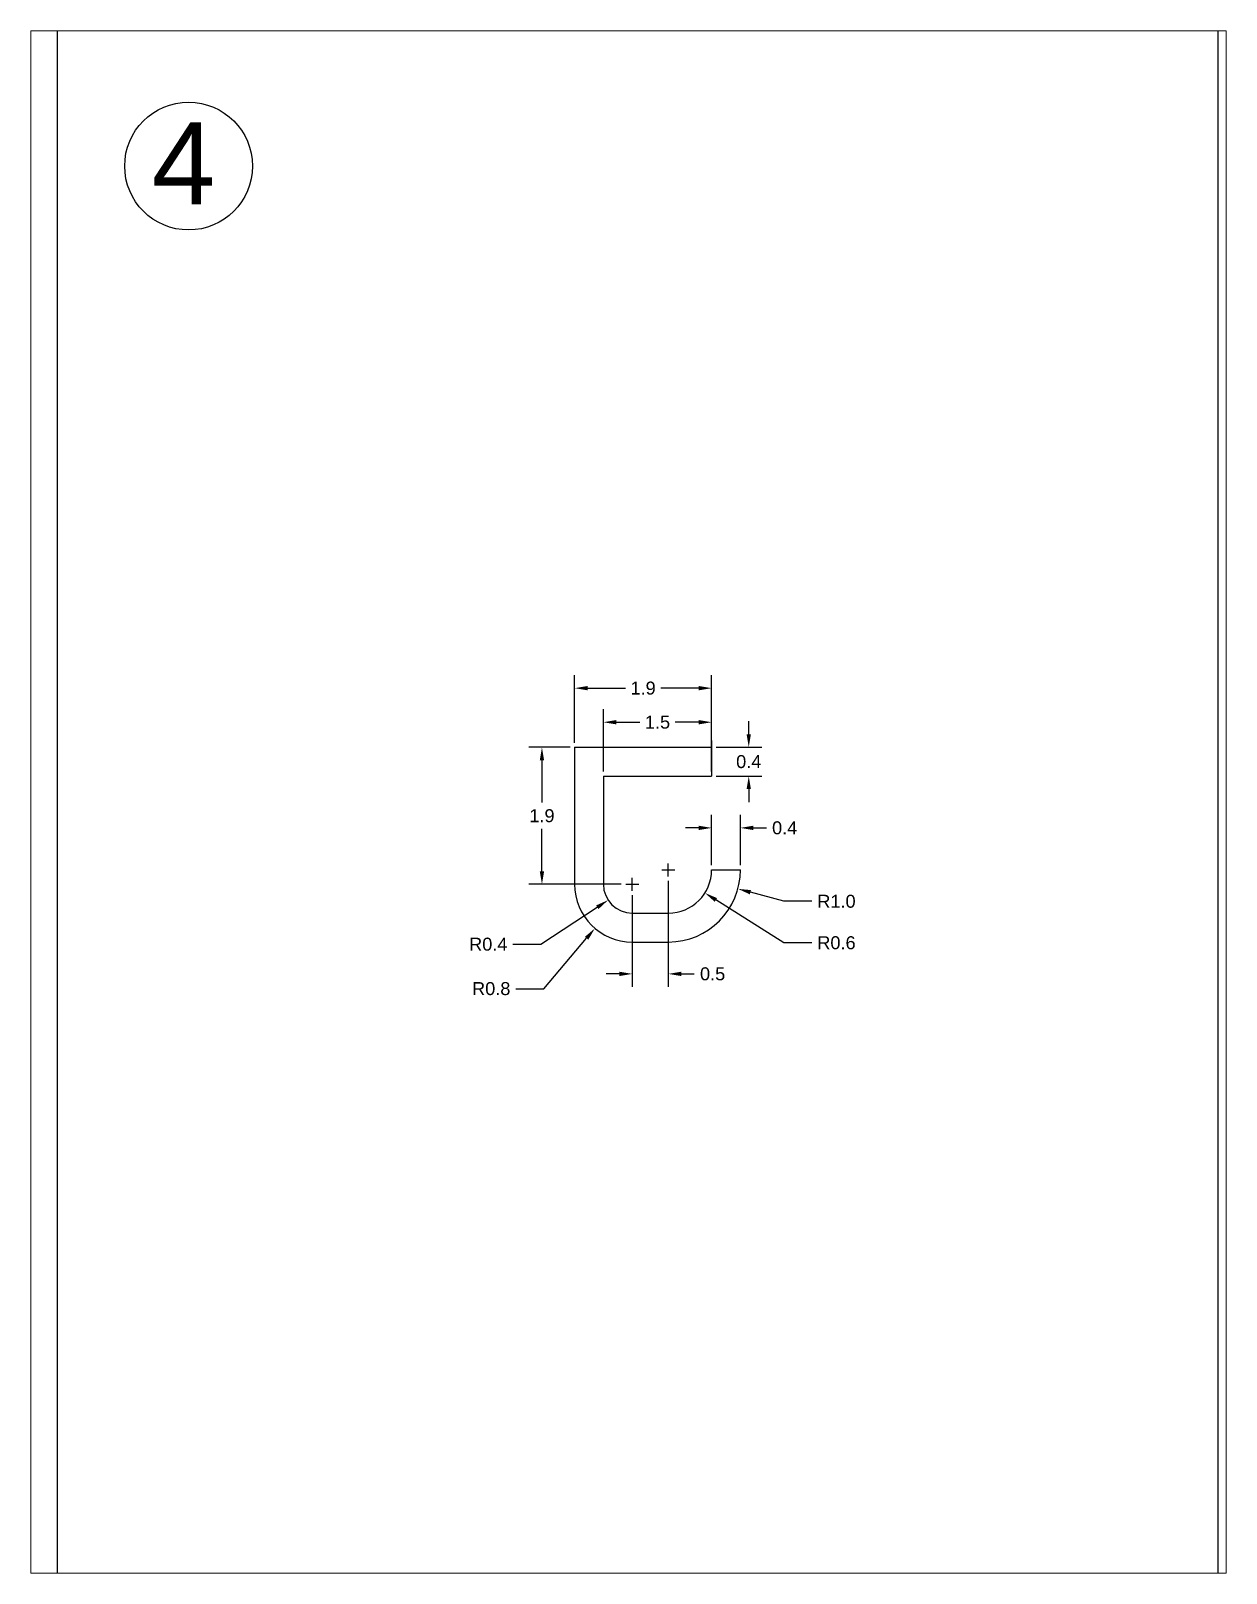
# Paper-space layout 'DRAWING 4' of a CAD drawing. Header units: inches. Extents: x 3 to 299, y 0 to 381.
# The model-space entities are those that its viewports show. They can reach past a viewport. Long polylines and large blocks are cut down to what shows.
import ezdxf

# ---------------------------------------------------------------- set-up
doc = ezdxf.new("R2010")
doc.units = ezdxf.units.IN
doc.header["$MEASUREMENT"] = 0
doc.layers.add('DIM', color=4, linetype='Continuous')
doc.styles.get("Standard").update_dxf_attribs({"font": 'arial.ttf'})
doc.dimstyles.get("Standard").update_dxf_attribs({"dimtxt": 0.18, "dimasz": 0.18, "dimexe": 0.18, "dimexo": 0.0625, "dimgap": 0.09, "dimtad": 0, "dimtih": 1, "dimtoh": 1, "dimdec": 1, "dimzin": 0, "dimdsep": 46, "dimtxsty": 'Standard', "dimcen": 0.09, "dimadec": 0, "dimazin": 0, "dimtfac": 1, "dimtdec": 1, "dimtofl": 0, "dimtmove": 0, "dimatfit": 3, "dimfxl": 1, "dimtolj": 1, "dimtzin": 0, "dimarcsym": 0})

# ---------------------------------------------------------------- blocks, each defined once
blk = doc.blocks.new('*D34')
at = {"layer": 'Defpoints', "color": 0, "transparency": 16777216}
for p in [(84.12, 60.159), (82.22, 59.34), (84.12, 59.34)]:
    blk.add_point(p, dxfattribs=at)
at = {"layer": 'DIM', "color": 0, "lineweight": -2, "transparency": 16777216}
for p, q in [((82.22, 59.403), (82.22, 60.339)), ((84.12, 59.403), (84.12, 60.339)), ((82.4, 60.159), (82.924, 60.159)), ((83.94, 60.159), (83.415, 60.159))]:
    blk.add_line(p, q, dxfattribs=at)
at = {"layer": 'DIM', "color": 0, "transparency": 16777216}
for points in [[(82.4, 60.189), (82.4, 60.129), (82.22, 60.159)], [(83.94, 60.189), (83.94, 60.129), (84.12, 60.159)]]:
    blk.add_solid(points, dxfattribs=at)
at = {"layer": 'DIM', "color": 0, "transparency": 16777216, "insert": (83.17, 60.159), "char_height": 0.18, "attachment_point": 5}
blk.add_mtext('\\A1;1.9', dxfattribs=at)
blk = doc.blocks.new('*D35')
at = {"layer": 'Defpoints', "color": 0, "transparency": 16777216}
for p in [(84.12, 59.687), (82.62, 58.94), (84.12, 58.94)]:
    blk.add_point(p, dxfattribs=at)
at = {"layer": 'DIM', "color": 0, "lineweight": -2, "transparency": 16777216}
for p, q in [((82.62, 59.003), (82.62, 59.867)), ((82.8, 59.687), (83.124, 59.687)), ((83.94, 59.687), (83.616, 59.687)), ((84.12, 59.003), (84.12, 59.867))]:
    blk.add_line(p, q, dxfattribs=at)
at = {"layer": 'DIM', "color": 0, "transparency": 16777216}
for points in [[(82.8, 59.717), (82.8, 59.657), (82.62, 59.687)], [(83.94, 59.717), (83.94, 59.657), (84.12, 59.687)]]:
    blk.add_solid(points, dxfattribs=at)
at = {"layer": 'DIM', "color": 0, "transparency": 16777216, "insert": (83.37, 59.687), "char_height": 0.18, "attachment_point": 5}
blk.add_mtext('\\A1;1.5', dxfattribs=at)
blk = doc.blocks.new('*D36')
at = {"layer": 'Defpoints', "color": 0, "transparency": 16777216}
for p in [(82.22, 59.34), (81.768, 57.44), (82.93, 57.44)]:
    blk.add_point(p, dxfattribs=at)
at = {"layer": 'DIM', "color": 0, "lineweight": -2, "transparency": 16777216}
for p, q in [((82.157, 59.34), (81.588, 59.34)), ((81.768, 59.16), (81.768, 58.572)), ((81.768, 57.62), (81.768, 58.208)), ((82.867, 57.44), (81.588, 57.44))]:
    blk.add_line(p, q, dxfattribs=at)
at = {"layer": 'DIM', "color": 0, "transparency": 16777216}
for points in [[(81.738, 59.16), (81.798, 59.16), (81.768, 59.34)], [(81.738, 57.62), (81.798, 57.62), (81.768, 57.44)]]:
    blk.add_solid(points, dxfattribs=at)
at = {"layer": 'DIM', "color": 0, "transparency": 16777216, "insert": (81.768, 58.39), "char_height": 0.18, "attachment_point": 5}
blk.add_mtext('\\A1;1.9', dxfattribs=at)
blk = doc.blocks.new('*D37')
at = {"layer": 'Defpoints', "color": 0, "transparency": 16777216}
for p in [(84.12, 59.34), (84.12, 58.94), (84.635, 58.94)]:
    blk.add_point(p, dxfattribs=at)
at = {"layer": 'DIM', "color": 0, "lineweight": -2, "transparency": 16777216}
for p, q in [((84.635, 59.52), (84.635, 59.7)), ((84.182, 59.34), (84.815, 59.34)), ((84.182, 58.94), (84.815, 58.94)), ((84.635, 58.76), (84.635, 58.58))]:
    blk.add_line(p, q, dxfattribs=at)
at = {"layer": 'DIM', "color": 0, "transparency": 16777216}
for points in [[(84.605, 59.52), (84.665, 59.52), (84.635, 59.34)], [(84.605, 58.76), (84.665, 58.76), (84.635, 58.94)]]:
    blk.add_solid(points, dxfattribs=at)
at = {"layer": 'DIM', "color": 0, "transparency": 16777216, "insert": (84.635, 59.14), "char_height": 0.18, "attachment_point": 5}
blk.add_mtext('\\A1;0.4', dxfattribs=at)
blk = doc.blocks.new('*D39')
at = {"layer": 'Defpoints', "color": 0, "transparency": 16777216}
for p in [(84.52, 58.222), (84.12, 57.64), (84.52, 57.64)]:
    blk.add_point(p, dxfattribs=at)
at = {"layer": 'DIM', "color": 0, "lineweight": -2, "transparency": 16777216}
for p, q in [((84.12, 57.703), (84.12, 58.402)), ((84.52, 57.703), (84.52, 58.402)), ((83.94, 58.222), (83.76, 58.222)), ((84.7, 58.222), (84.88, 58.222))]:
    blk.add_line(p, q, dxfattribs=at)
at = {"layer": 'DIM', "color": 0, "transparency": 16777216}
for points in [[(83.94, 58.252), (83.94, 58.192), (84.12, 58.222)], [(84.7, 58.252), (84.7, 58.192), (84.52, 58.222)]]:
    blk.add_solid(points, dxfattribs=at)
at = {"layer": 'DIM', "color": 0, "transparency": 16777216, "insert": (85.133, 58.222), "char_height": 0.18, "attachment_point": 5}
blk.add_mtext('\\A1;0.4', dxfattribs=at)
blk = doc.blocks.new('*D40')
at = {"layer": 'Defpoints', "color": 0, "transparency": 16777216}
for p in [(83.52, 57.55), (83.02, 57.35), (83.52, 56.198)]:
    blk.add_point(p, dxfattribs=at)
at = {"layer": 'DIM', "color": 0, "lineweight": -2, "transparency": 16777216}
for p, q in [((83.52, 57.488), (83.52, 56.018)), ((83.02, 57.288), (83.02, 56.018)), ((82.84, 56.198), (82.66, 56.198)), ((83.7, 56.198), (83.88, 56.198))]:
    blk.add_line(p, q, dxfattribs=at)
at = {"layer": 'DIM', "color": 0, "transparency": 16777216}
for points in [[(82.84, 56.228), (82.84, 56.168), (83.02, 56.198)], [(83.7, 56.228), (83.7, 56.168), (83.52, 56.198)]]:
    blk.add_solid(points, dxfattribs=at)
at = {"layer": 'DIM', "color": 0, "transparency": 16777216, "insert": (84.134, 56.198), "char_height": 0.18, "attachment_point": 5}
blk.add_mtext('\\A1;0.5', dxfattribs=at)
blk = doc.blocks.new('*D41')
at = {"layer": 'Defpoints', "color": 0, "transparency": 16777216}
for p in [(83.02, 57.44), (82.685, 57.221)]:
    blk.add_point(p, dxfattribs=at)
at = {"layer": 'DIM', "color": 0, "lineweight": -2, "transparency": 16777216}
for p, q in [((83.02, 57.35), (83.02, 57.53)), ((82.93, 57.44), (83.11, 57.44)), ((81.754, 56.609), (82.535, 57.122)), ((81.364, 56.609), (81.754, 56.609))]:
    blk.add_line(p, q, dxfattribs=at)
at = {"layer": 'DIM', "color": 0, "transparency": 16777216}
blk.add_solid([(82.519, 57.147), (82.552, 57.097), (82.685, 57.221)], dxfattribs=at)
at = {"layer": 'DIM', "color": 0, "transparency": 16777216, "insert": (81.024, 56.609), "char_height": 0.18, "attachment_point": 5}
blk.add_mtext('\\A1;R0.4', dxfattribs=at)
blk = doc.blocks.new('*D42')
at = {"layer": 'Defpoints', "color": 0, "transparency": 16777216}
for p in [(83.02, 57.44), (82.503, 56.83)]:
    blk.add_point(p, dxfattribs=at)
at = {"layer": 'DIM', "color": 0, "lineweight": -2, "transparency": 16777216}
for p, q in [((83.02, 57.35), (83.02, 57.53)), ((82.93, 57.44), (83.11, 57.44)), ((81.795, 55.993), (82.387, 56.692)), ((81.405, 55.993), (81.795, 55.993))]:
    blk.add_line(p, q, dxfattribs=at)
at = {"layer": 'DIM', "color": 0, "transparency": 16777216}
blk.add_solid([(82.364, 56.712), (82.41, 56.673), (82.503, 56.83)], dxfattribs=at)
at = {"layer": 'DIM', "color": 0, "transparency": 16777216, "insert": (81.065, 55.993), "char_height": 0.18, "attachment_point": 5}
blk.add_mtext('\\A1;R0.8', dxfattribs=at)
blk = doc.blocks.new('*D43')
at = {"layer": 'Defpoints', "color": 0, "transparency": 16777216}
for p in [(83.52, 57.64), (84.027, 57.32)]:
    blk.add_point(p, dxfattribs=at)
at = {"layer": 'DIM', "color": 0, "lineweight": -2, "transparency": 16777216}
for p, q in [((83.52, 57.55), (83.52, 57.73)), ((83.43, 57.64), (83.61, 57.64)), ((85.121, 56.629), (84.179, 57.224)), ((85.511, 56.629), (85.121, 56.629))]:
    blk.add_line(p, q, dxfattribs=at)
at = {"layer": 'DIM', "color": 0, "transparency": 16777216}
blk.add_solid([(84.195, 57.249), (84.163, 57.198), (84.027, 57.32)], dxfattribs=at)
at = {"layer": 'DIM', "color": 0, "transparency": 16777216, "insert": (85.851, 56.629), "char_height": 0.18, "attachment_point": 5}
blk.add_mtext('\\A1;R0.6', dxfattribs=at)
blk = doc.blocks.new('*D44')
at = {"layer": 'Defpoints', "color": 0, "transparency": 16777216}
for p in [(83.52, 57.64), (84.485, 57.377)]:
    blk.add_point(p, dxfattribs=at)
at = {"layer": 'DIM', "color": 0, "lineweight": -2, "transparency": 16777216}
for p, q in [((83.52, 57.55), (83.52, 57.73)), ((83.43, 57.64), (83.61, 57.64)), ((85.121, 57.204), (84.658, 57.33)), ((85.511, 57.204), (85.121, 57.204))]:
    blk.add_line(p, q, dxfattribs=at)
at = {"layer": 'DIM', "color": 0, "transparency": 16777216}
blk.add_solid([(84.666, 57.359), (84.65, 57.301), (84.485, 57.377)], dxfattribs=at)
at = {"layer": 'DIM', "color": 0, "transparency": 16777216, "insert": (85.851, 57.204), "char_height": 0.18, "attachment_point": 5}
blk.add_mtext('\\A1;R1.0', dxfattribs=at)

msp = doc.modelspace()

# ---------------------------------------------------------------- linework, layer by layer
for p, q in [((82.22, 59.34), (84.12, 59.34)), ((82.22, 59.34), (82.22, 57.44)), ((84.12, 59.435), (84.12, 59.34)), ((84.12, 59.34), (84.12, 58.94)), ((82.62, 58.94), (84.12, 58.94)), ((82.62, 58.94), (82.62, 57.44)), ((84.12, 57.64), (84.52, 57.64)), ((83.02, 57.04), (83.52, 57.04)), ((83.02, 56.64), (83.52, 56.64))]:
    msp.add_line(p, q)
msp.add_circle((76.869, 67.397), 0.886)
for centre, radius, start, end in [((83.52, 57.64), 1, 270, 0), ((83.52, 57.64), 0.6, 270, 0), ((83.02, 57.44), 0.8, 180, 270), ((83.02, 57.44), 0.4, 180, 270)]:
    msp.add_arc(centre, radius, start, end)
at = {"layer": 'Defpoints', "color": 252, "true_color": 0x939598}
for points in [[(167.065, 46.807), (26.786, 46.807), (26.786, 69.277), (167.065, 69.277)], [(75.048, 69.277), (75.048, 46.807)], [(91.136, 69.277), (91.136, 46.807)]]:
    msp.add_lwpolyline(points, dxfattribs=at)

# ---------------------------------------------------------------- texts
msp.add_text('4', height=1.137).set_placement((76.358, 66.868))

# ---------------------------------------------------------------- dimensions: what is measured, and where the dimension line sits
at = {"layer": 'DIM'}
for base, p1, p2, picture, middle in [((84.12, 60.159), (82.22, 59.34), (84.12, 59.34), '*D34', (83.17, 60.159)), ((84.12, 59.687), (82.62, 58.94), (84.12, 58.94), '*D35', (83.37, 59.687)), ((84.52, 58.222), (84.12, 57.64), (84.52, 57.64), '*D39', (85.133, 58.222)), ((83.52, 56.198), (83.02, 57.35), (83.52, 57.55), '*D40', (84.134, 56.198))]:
    dim = msp.add_linear_dim(base=base, p1=p1, p2=p2, dimstyle='Standard', dxfattribs=at)
    dim.commit()
    dim.dimension.update_dxf_attribs({"geometry": picture, "text_midpoint": middle})
for base, p1, p2, picture, middle in [((84.635, 58.94), (84.12, 59.34), (84.12, 58.94), '*D37', (84.635, 59.14)), ((81.768, 57.44), (82.22, 59.34), (82.93, 57.44), '*D36', (81.768, 58.39))]:
    dim = msp.add_linear_dim(base=base, p1=p1, p2=p2, angle=90, dimstyle='Standard', dxfattribs=at)
    dim.commit()
    dim.dimension.update_dxf_attribs({"geometry": picture, "text_midpoint": middle})
for center, mpoint, picture, middle in [((83.52, 57.64), (84.027, 57.32), '*D43', (85.851, 56.629)), ((83.52, 57.64), (84.485, 57.377), '*D44', (85.851, 57.204)), ((83.02, 57.44), (82.685, 57.221), '*D41', (81.024, 56.609)), ((83.02, 57.44), (82.503, 56.83), '*D42', (81.065, 55.993))]:
    dim = msp.add_radius_dim(center=center, mpoint=mpoint, dimstyle='Standard', dxfattribs=at)
    dim.commit()
    dim.dimension.update_dxf_attribs({"geometry": picture, "text_midpoint": middle, "dimtype": 164})

psp = doc.layouts.new('DRAWING 4')

# ---------------------------------------------------------------- viewports
at = {"layer": '0', "view_target_point": (34.367, 58.25)}
psp.add_viewport(center=(150.72, 190.62), size=(295.62, 381.412), view_center_point=(48.601, 0.331), view_height=21.3811, dxfattribs=at)

doc.saveas('drawing.dxf')
